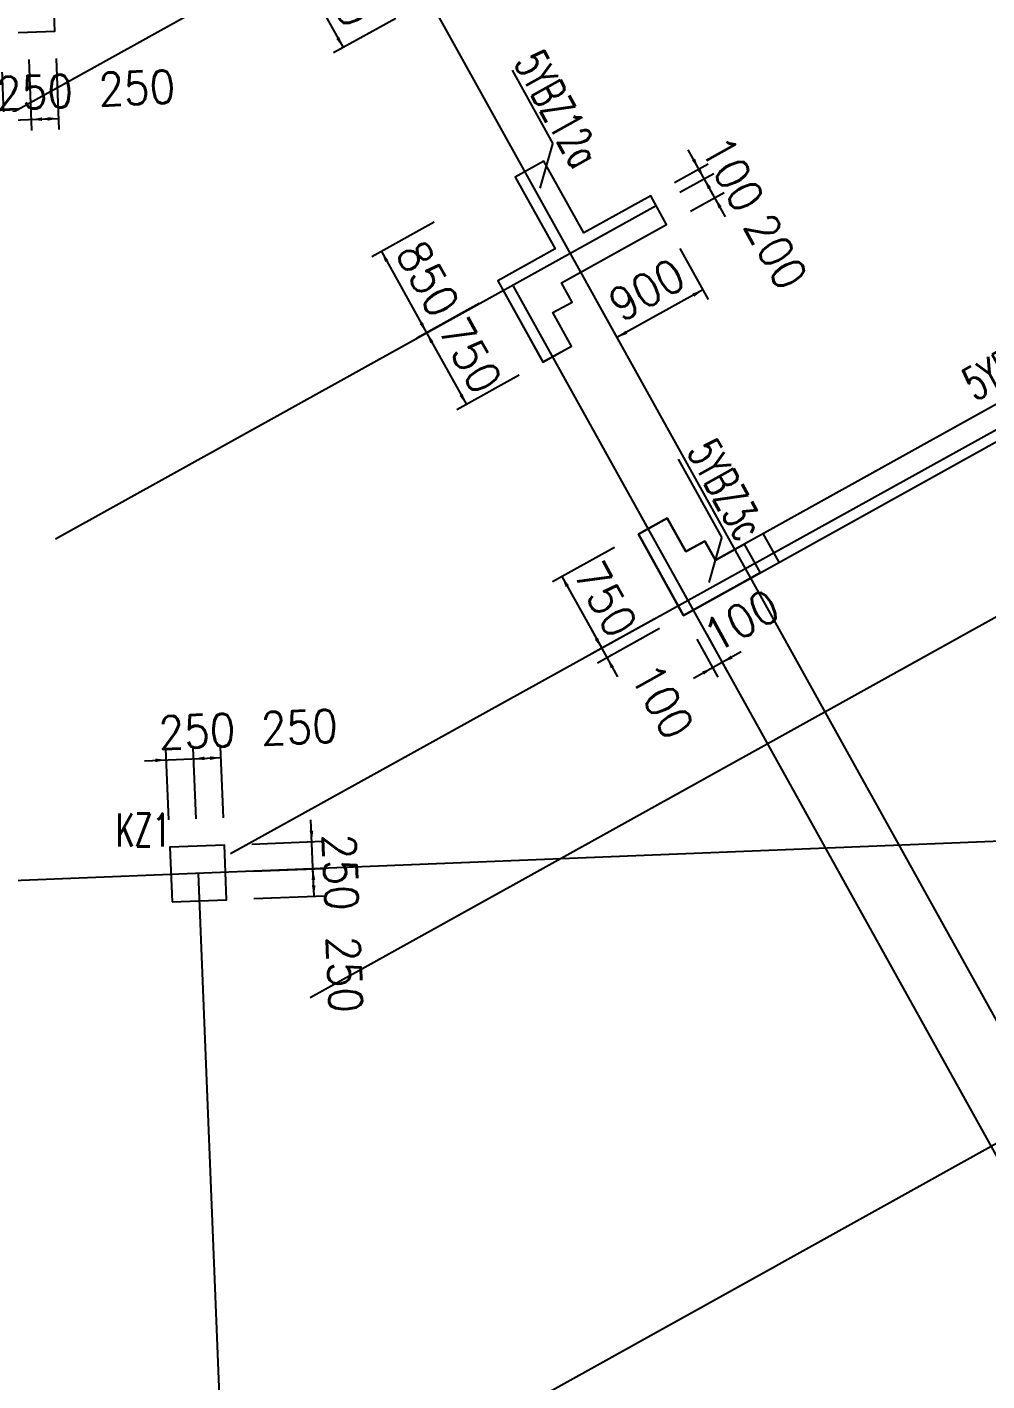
# Model space of a CAD drawing. Extents: x 387171 to 699106, y 11966 to 245688.
# Drawn here: x 496731 to 505507, y 98222 to 110601 of the extents above; entities that cross this region are included whole.
import ezdxf

# ---------------------------------------------------------------- set-up
doc = ezdxf.new("R2010")
doc.units = 0
doc.header["$LTSCALE"] = 100
doc.header["$MEASUREMENT"] = 0
doc.linetypes.add('DASHED', pattern=[19.05, 12.7, -6.35])
for name, color, linetype in [('b边缘构件', 235, 'Continuous'), ('COLU', 7, 'Continuous'), ('COLU_DASH', 9, 'DASHED'), ('DIM', 3, 'Continuous'), ('DOTE', 253, 'Continuous'), ('NUM', 7, 'Continuous'), ('wall-主楼', 2, 'Continuous'), ('Y阴影', 254, 'Continuous'), ('小尺寸', 4, 'Continuous'), ('边缘构件标注', 1, 'Continuous')]:
    doc.layers.add(name, color=color, linetype=linetype)
doc.styles.get("Standard").update_dxf_attribs({"font": 'standard'})
doc.dimstyles.get("Standard").update_dxf_attribs({"dimtxt": 300, "dimasz": 100, "dimexe": 100, "dimexo": 250, "dimgap": 100, "dimtad": 0, "dimtoh": 1, "dimdec": 0, "dimdsep": 46, "dimcen": 0.09, "dimclrt": 7, "dimadec": 0, "dimazin": 0, "dimtfac": 1, "dimtdec": 4, "dimtofl": 0, "dimtmove": 0, "dimatfit": 3, "dimfxl": 1, "dimtolj": 1, "dimtzin": 0, "dimarcsym": 0})

# ---------------------------------------------------------------- blocks, each defined once
blk = doc.blocks.new('*D691')
at = {"layer": '小尺寸', "color": 0, "linetype": 'ByBlock', "lineweight": -2}
for p, q in [((500452, 108816), (499884, 108501)), ((499971, 108549), (500384, 107806)), ((500865, 108073), (500296, 107758))]:
    blk.add_line(p, q, dxfattribs=at)
for points in [[(499971, 108549), (500034, 108470), (500005, 108454)], [(500384, 107806), (500321, 107886), (500350, 107902)]]:
    blk.add_solid(points, dxfattribs=at)
at = {"layer": '小尺寸', "color": 7, "linetype": 'Continuous', "lineweight": -2, "insert": (500396, 108299), "char_height": 300, "width": 566.67, "attachment_point": 5, "rotation": 299.0454}
blk.add_mtext('850', dxfattribs=at)
blk = doc.blocks.new('*D865')
at = {"layer": '小尺寸', "color": 0, "linetype": 'ByBlock', "lineweight": -2}
for p, q in [((500865, 108073), (500296, 107758)), ((500384, 107806), (500748, 107151)), ((501229, 107418), (500660, 107102))]:
    blk.add_line(p, q, dxfattribs=at)
for points in [[(500384, 107806), (500447, 107727), (500418, 107711)], [(500748, 107151), (500685, 107230), (500714, 107246)]]:
    blk.add_solid(points, dxfattribs=at)
at = {"layer": '小尺寸', "color": 7, "linetype": 'Continuous', "lineweight": -2, "insert": (500784, 107600), "char_height": 300, "width": 566.67, "attachment_point": 5, "rotation": 299.0454}
blk.add_mtext('750', dxfattribs=at)
blk = doc.blocks.new('*D1931')
at = {"layer": '小尺寸', "color": 0, "linetype": 'ByBlock', "lineweight": -2}
for p, q in [((502102, 105844), (501534, 105528)), ((501621, 105577), (501986, 104921)), ((502466, 105188), (501898, 104873))]:
    blk.add_line(p, q, dxfattribs=at)
for points in [[(501621, 105577), (501685, 105497), (501655, 105481)], [(501986, 104921), (501922, 105000), (501952, 105017)]]:
    blk.add_solid(points, dxfattribs=at)
at = {"layer": '小尺寸', "color": 7, "linetype": 'Continuous', "lineweight": -2, "insert": (502022, 105370), "char_height": 300, "width": 566.67, "attachment_point": 5, "rotation": 299.0454}
blk.add_mtext('750', dxfattribs=at)
blk = doc.blocks.new('*D2687')
at = {"layer": '小尺寸', "color": 0, "linetype": 'ByBlock', "lineweight": -2}
for p, q in [((502466, 105188), (501898, 104873)), ((501888, 105096), (502131, 104659)), ((502515, 105101), (501947, 104785))]:
    blk.add_line(p, q, dxfattribs=at)
for points in [[(501986, 104921), (501922, 105000), (501952, 105017)], [(502034, 104834), (502097, 104754), (502068, 104738)]]:
    blk.add_solid(points, dxfattribs=at)
at = {"layer": '小尺寸', "color": 7, "linetype": 'Continuous', "lineweight": -2, "insert": (502539, 104439), "char_height": 300, "width": 476.67, "attachment_point": 5, "rotation": 299.0454}
blk.add_mtext('100', dxfattribs=at)
blk = doc.blocks.new('*D1718')
at = {"layer": '小尺寸', "color": 0, "linetype": 'ByBlock', "lineweight": -2}
for p, q in [((499641, 111512), (499073, 111196)), ((499160, 111245), (499621, 110414)), ((500102, 110681), (499534, 110366))]:
    blk.add_line(p, q, dxfattribs=at)
for points in [[(499160, 111245), (499223, 111165), (499194, 111149)], [(499621, 110414), (499558, 110493), (499587, 110510)]]:
    blk.add_solid(points, dxfattribs=at)
at = {"layer": '小尺寸', "color": 7, "linetype": 'Continuous', "lineweight": -2, "insert": (499609, 110951), "char_height": 300, "width": 556.67, "attachment_point": 5, "rotation": 299.046}
blk.add_mtext('950', dxfattribs=at)
blk = doc.blocks.new('*D1797')
at = {"layer": '小尺寸', "color": 0, "linetype": 'ByBlock', "lineweight": -2}
for p, q in [((502855, 105004), (503048, 104656)), ((502942, 105052), (503135, 104704)), ((503261, 104889), (502825, 104646))]:
    blk.add_line(p, q, dxfattribs=at)
for points in [[(503087, 104792), (503166, 104855), (503182, 104826)], [(502999, 104743), (502920, 104680), (502904, 104709)]]:
    blk.add_solid(points, dxfattribs=at)
at = {"layer": '小尺寸', "color": 7, "linetype": 'Continuous', "lineweight": -2, "insert": (503261, 105174), "char_height": 300, "width": 476.67, "attachment_point": 5, "rotation": 29.0454}
blk.add_mtext('100', dxfattribs=at)
blk = doc.blocks.new('*D1726')
at = {"layer": '小尺寸', "color": 0, "linetype": 'ByBlock', "lineweight": -2}
for p, q in [((502700, 108578), (502959, 108111)), ((502911, 108199), (502124, 107762)), ((501913, 108141), (502172, 107674))]:
    blk.add_line(p, q, dxfattribs=at)
for points in [[(502911, 108199), (502831, 108135), (502815, 108165)], [(502124, 107762), (502203, 107825), (502219, 107796)]]:
    blk.add_solid(points, dxfattribs=at)
at = {"layer": '小尺寸', "color": 7, "linetype": 'Continuous', "lineweight": -2, "insert": (502396, 108199), "char_height": 300, "width": 556.67, "attachment_point": 5, "rotation": 29.0454}
blk.add_mtext('900', dxfattribs=at)
blk = doc.blocks.new('*D1478')
at = {"layer": '小尺寸', "color": 0, "linetype": 'ByBlock', "lineweight": -2}
for p, q in [((503116, 108866), (502824, 109390)), ((502700, 109093), (503009, 109264)), ((502797, 108918), (503106, 109089))]:
    blk.add_line(p, q, dxfattribs=at)
for points in [[(502921, 109216), (502858, 109295), (502887, 109311)], [(503019, 109041), (503082, 108961), (503053, 108945)]]:
    blk.add_solid(points, dxfattribs=at)
at = {"layer": '小尺寸', "color": 7, "linetype": 'Continuous', "lineweight": -2, "insert": (503578, 108549), "char_height": 300, "width": 566.67, "attachment_point": 5, "rotation": 299.0454}
blk.add_mtext('200', dxfattribs=at)
blk = doc.blocks.new('*D2245')
at = {"layer": '小尺寸', "color": 0, "linetype": 'ByBlock', "lineweight": -2}
for p, q in [((503019, 109041), (502776, 109478)), ((502652, 109180), (502960, 109352)), ((502700, 109093), (503009, 109264))]:
    blk.add_line(p, q, dxfattribs=at)
for points in [[(502873, 109303), (502810, 109382), (502839, 109398)], [(502921, 109216), (502985, 109136), (502955, 109120)]]:
    blk.add_solid(points, dxfattribs=at)
at = {"layer": '小尺寸', "color": 7, "linetype": 'Continuous', "lineweight": -2, "insert": (503182, 109261), "char_height": 300, "width": 476.67, "attachment_point": 5, "rotation": 299.0454}
blk.add_mtext('100', dxfattribs=at)
blk = doc.blocks.new('*D1173')
at = {"layer": 'DIM', "color": 0, "linetype": 'ByBlock', "lineweight": -2}
for p, q in [((496746, 110305), (496772, 109656)), ((496496, 110295), (496523, 109646)), ((496319, 109738), (496968, 109764))]:
    blk.add_line(p, q, dxfattribs=at)
for points in [[(496519, 109746), (496419, 109725), (496418, 109758)], [(496768, 109756), (496868, 109776), (496869, 109743)]]:
    blk.add_solid(points, dxfattribs=at)
at = {"layer": 'DIM', "color": 7, "linetype": 'Continuous', "lineweight": -2, "insert": (496799, 110007), "char_height": 300, "width": 566.67, "attachment_point": 5, "rotation": 2.2988}
blk.add_mtext('250', dxfattribs=at)
blk = doc.blocks.new('*D774')
at = {"layer": 'DIM', "color": 0, "linetype": 'ByBlock', "lineweight": -2}
for p, q in [((496746, 110305), (496772, 109656)), ((496996, 110315), (497022, 109666)), ((496768, 109756), (497018, 109766))]:
    blk.add_line(p, q, dxfattribs=at)
for points in [[(496768, 109756), (496868, 109776), (496869, 109743)], [(497018, 109766), (496919, 109745), (496918, 109778)]]:
    blk.add_solid(points, dxfattribs=at)
at = {"layer": 'DIM', "color": 7, "linetype": 'Continuous', "lineweight": -2, "insert": (497734, 110045), "char_height": 300, "width": 566.67, "attachment_point": 5, "rotation": 2.2988}
blk.add_mtext('250', dxfattribs=at)
blk = doc.blocks.new('*D3649')
at = {"layer": 'DIM', "color": 0, "linetype": 'ByBlock', "lineweight": -2}
for p, q in [((498026, 103351), (498000, 104001)), ((498276, 103361), (498250, 104011)), ((497804, 103893), (498454, 103919))]:
    blk.add_line(p, q, dxfattribs=at)
for points in [[(498004, 103901), (497905, 103880), (497904, 103913)], [(498254, 103911), (498353, 103931), (498355, 103898)]]:
    blk.add_solid(points, dxfattribs=at)
at = {"layer": 'DIM', "color": 7, "linetype": 'Continuous', "lineweight": -2, "insert": (498284, 104162), "char_height": 300, "width": 566.67, "attachment_point": 5, "rotation": 2.2988}
blk.add_mtext('250', dxfattribs=at)
blk = doc.blocks.new('*D3402')
at = {"layer": 'DIM', "color": 0, "linetype": 'ByBlock', "lineweight": -2}
for p, q in [((498276, 103361), (498250, 104011)), ((498526, 103371), (498500, 104021)), ((498254, 103911), (498504, 103921))]:
    blk.add_line(p, q, dxfattribs=at)
for points in [[(498254, 103911), (498353, 103931), (498355, 103898)], [(498504, 103921), (498405, 103900), (498403, 103933)]]:
    blk.add_solid(points, dxfattribs=at)
at = {"layer": 'DIM', "color": 7, "linetype": 'Continuous', "lineweight": -2, "insert": (499220, 104200), "char_height": 300, "width": 566.67, "attachment_point": 5, "rotation": 2.2988}
blk.add_mtext('250', dxfattribs=at)
blk = doc.blocks.new('*D4160')
at = {"layer": 'DIM', "color": 0, "linetype": 'ByBlock', "lineweight": -2}
for p, q in [((498796, 102882), (499445, 102908)), ((499355, 102654), (499345, 102904)), ((498806, 102632), (499455, 102658))]:
    blk.add_line(p, q, dxfattribs=at)
for points in [[(499345, 102904), (499366, 102804), (499333, 102803)], [(499355, 102654), (499335, 102753), (499368, 102754)]]:
    blk.add_solid(points, dxfattribs=at)
at = {"layer": 'DIM', "color": 7, "linetype": 'Continuous', "lineweight": -2, "insert": (499634, 101938), "char_height": 300, "width": 566.67, "attachment_point": 5, "rotation": 272.2988}
blk.add_mtext('250', dxfattribs=at)
blk = doc.blocks.new('*D3783')
at = {"layer": 'DIM', "color": 0, "linetype": 'ByBlock', "lineweight": -2}
for p, q in [((499353, 102704), (499327, 103353)), ((498786, 103131), (499435, 103157)), ((498796, 102882), (499445, 102908))]:
    blk.add_line(p, q, dxfattribs=at)
for points in [[(499335, 103153), (499315, 103253), (499348, 103254)], [(499345, 102904), (499366, 102804), (499333, 102803)]]:
    blk.add_solid(points, dxfattribs=at)
at = {"layer": 'DIM', "color": 7, "linetype": 'Continuous', "lineweight": -2, "insert": (499597, 102873), "char_height": 300, "width": 566.67, "attachment_point": 5, "rotation": 272.2988}
blk.add_mtext('250', dxfattribs=at)

msp = doc.modelspace()

# ---------------------------------------------------------------- hatches: boundary and pattern name
at = {"layer": 'Y阴影'}
h = msp.add_hatch(dxfattribs=at)
h.set_pattern_fill('ANSI31', color=256, scale=25, angle=-60.95463, style=0)
h.set_pattern_definition([])
h.paths.add_polyline_path([(502433, 109058.7), (501821, 108718.9), (501456.9, 109374.5), (501194.6, 109228.9), (501558.8, 108573.2), (501034.6, 108282.1), (501447.3, 107539), (501709.6, 107684.7), (501539.6, 107990.7), (501714.1, 108087.5), (501617, 108262.4), (502578.7, 108796.4)], flags=0)
h = msp.add_hatch(dxfattribs=at)
h.set_pattern_fill('ANSI31', color=256, scale=25, angle=-60.95463, style=0)
h.set_pattern_definition([])
h.paths.add_polyline_path([(503432.9, 105610.5), (502733.5, 105222.1), (502320.8, 105965.2), (502583.1, 106110.8), (502753, 105804.9), (502927.9, 105902), (503025, 105727.1), (503287.2, 105872.8)], flags=0)

# ---------------------------------------------------------------- linework, layer by layer
at = {"layer": 'b边缘构件'}
for points in [[(502433, 109058.7), (501821, 108718.9), (501456.9, 109374.5), (501194.6, 109228.9), (501558.8, 108573.2), (501034.6, 108282.1), (501447.3, 107539), (501709.6, 107684.7), (501539.6, 107990.7), (501714.1, 108087.5), (501617, 108262.4), (502578.7, 108796.4)], [(503432.9, 105610.5), (502733.5, 105222.1), (502320.8, 105965.2), (502583.1, 106110.8), (502753, 105804.9), (502927.9, 105902), (503025, 105727.1), (503287.2, 105872.8)]]:
    msp.add_lwpolyline(points, close=True, dxfattribs=at)
at = {"layer": 'COLU'}
for points in [[(496486.5, 110545.1), (496986.1, 110565.2), (496966, 111064.8), (496466.4, 111044.7)], [(498056.3, 102601.7), (498555.9, 102621.8), (498535.9, 103121.4), (498036.3, 103101.3)]]:
    msp.add_lwpolyline(points, close=True, dxfattribs=at)
at = {"layer": 'COLU_DASH'}
msp.add_line((503607.7, 105707.6), (503462.1, 105969.9), dxfattribs=at)
at = {"layer": 'DOTE'}
for p, q in [((497033.9, 116927), (509488.9, 94499.5)), ((523339.4, 115064.1), (499320.8, 101725.4)), ((495242.5, 109069), (504667.8, 114303.3)), ((496990.4, 105921.8), (502481.6, 108971.3)), ((508021.3, 108264.7), (498590.6, 103040.2)), ((501175.5, 108233.4), (508959.5, 94217)), ((517343.2, 106926.9), (501366.6, 98041.5)), ((506289.7, 103182.4), (479713.7, 102115.6)), ((498296.1, 102861.5), (500469.1, 48729.7))]:
    msp.add_line(p, q, dxfattribs=at)
at = {"layer": 'wall-主楼'}
for points in [[(506910.8, 110058.4), (507833.3, 108397.4), (503025, 105727.1), (502927.9, 105902), (502753, 105804.9), (502583.1, 106110.8), (502320.8, 105965.2), (502733.5, 105222.1), (508241.2, 108280.7), (507173.1, 110204.1)], [(501456.9, 109374.5), (501194.6, 109228.9), (501558.8, 108573.2), (501034.2, 108281.9), (501446.9, 107538.8), (501709.2, 107684.5), (501539.3, 107990.4), (501714.1, 108087.5), (501617, 108262.4), (502578.7, 108796.4), (502433, 109058.7), (501821, 108718.9)]]:
    msp.add_lwpolyline(points, close=True, dxfattribs=at)
at = {"layer": '边缘构件标注', "color": 200}
for p, q in [((501165.8, 110207.7), (501539.5, 109534.8)), ((501422.9, 109126.9), (501539.5, 109534.8)), ((502683.8, 106650.4), (503083.3, 105931.1)), ((502966.6, 105523.1), (503083.3, 105931.1))]:
    msp.add_line(p, q, dxfattribs=at)

# ---------------------------------------------------------------- texts
at = {"layer": 'NUM', "color": 200, "width": 0.7}
msp.add_text('KZ1', height=300, dxfattribs=at).set_placement((497542, 103109.1))
at = {"layer": '边缘构件标注', "color": 200, "width": 0.7}
for s, rotation, p in [('5YBZ12a', 299.04537, (501177.6, 110274)), ('5YBZ1', 29.04537, (505399.4, 107177.5)), ('5YBZ3c ', 299.04537, (502760, 106719.1))]:
    msp.add_text(s, height=300, rotation=rotation, dxfattribs=at).set_placement(p)

# ---------------------------------------------------------------- dimensions: what is measured, and where the dimension line sits
at = {"layer": 'DIM', "color": 200}
for p1, p2, distance, picture, middle in [((496486.5, 110545.1), (496736.3, 110555.2), -800, '*D1173', (496290.6, 109986.8)), ((496736.3, 110555.2), (496986.1, 110565.2), -800, '*D774', (497226, 110024.4)), ((498036.3, 103101.3), (498286.1, 103111.3), 800, '*D3649', (497776.3, 104141.7)), ((498286.1, 103111.3), (498535.9, 103121.4), 800, '*D3402', (498711.7, 104179.3)), ((498545.9, 102871.6), (498535.9, 103121.4), -800, '*D3783', (499576.3, 103381.4)), ((498555.9, 102621.8), (498545.9, 102871.6), -800, '*D4160', (499613.8, 102446))]:
    dim = msp.add_aligned_dim(p1=p1, p2=p2, distance=distance, dimstyle='Standard', dxfattribs=at)
    dim.commit()
    dim.dimension.update_dxf_attribs({"geometry": picture, "text_midpoint": middle})
at = {"layer": '小尺寸'}
for p1, p2, picture, middle in [((499859.5, 111633), (500320.8, 110802.5), '*D1718', (499609.3, 110950.7)), ((500670.5, 108937.8), (501083.2, 108194.7), '*D691', (500396, 108299.2)), ((501083.2, 108194.7), (501447.3, 107539), '*D865', (500784.4, 107599.8)), ((502320.8, 105965.2), (502684.9, 105309.5), '*D1931', (502022, 105370.3)), ((502684.9, 105309.5), (502733.5, 105222.1), '*D2687', (502350.7, 104778.5))]:
    dim = msp.add_aligned_dim(p1=p1, p2=p2, distance=-800, dimstyle='Standard', dxfattribs=at)
    dim.commit()
    dim.dimension.update_dxf_attribs({"geometry": picture, "text_midpoint": middle})
for base, p1, p2, angle, picture, middle in [((502872.9, 109303), (502481.6, 108971.3), (502433, 109058.7), 119.04537, '*D2245', (502993.4, 109600.9)), ((502921.4, 109215.6), (502578.7, 108796.4), (502481.6, 108971.3), 119.04537, '*D1478', (503343, 108971.4)), ((502123.9, 107761.6), (502578.7, 108796.4), (501791.8, 108359.5), 29.04537, '*D1726', (502395.9, 108198.6)), ((502999.4, 104743.2), (502820.7, 105270.5), (502733.5, 105222.1), 29.04537, '*D1797', (502921.7, 104985.9))]:
    dim = msp.add_linear_dim(base=base, p1=p1, p2=p2, angle=angle, dimstyle='Standard', dxfattribs=at)
    dim.commit()
    dim.dimension.update_dxf_attribs({"geometry": picture, "text_midpoint": middle})

doc.saveas('drawing.dxf')
